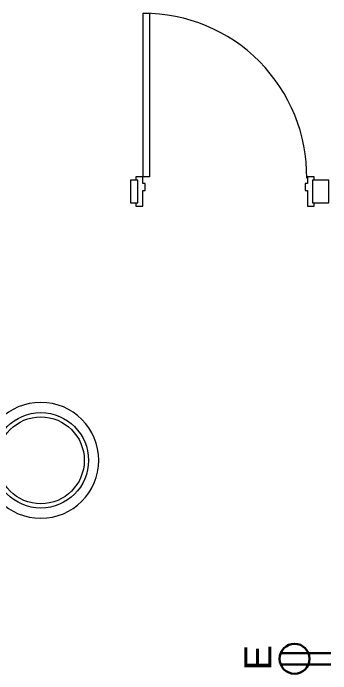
# Model space of a CAD drawing. Header units: inches. Extents: x 11834 to 13024, y -8101 to -6934.
# Drawn here: x 12642.6 to 12712.5, y -7400.3 to -7254.8 of the extents above; entities that cross this region are included whole.
import ezdxf

# ---------------------------------------------------------------- set-up
doc = ezdxf.new("R2010")
doc.units = ezdxf.units.IN
doc.header["$MEASUREMENT"] = 0
for name, color, linetype, lineweight in [('A-ANNO-NOTE', 131, 'Continuous', 40), ('A-DOOR', 31, 'Continuous', 18), ('I-FURN', 30, 'Continuous', 9), ('I-WALL', 2, 'Continuous', 9)]:
    doc.layers.add(name, color=color, linetype=linetype, lineweight=lineweight)
doc.styles.add('Swis721 Lt BT', font='swissl.ttf', dxfattribs={"height": 6})

# ---------------------------------------------------------------- blocks, each defined once
blk = doc.blocks.new('Seating-Small-Teknion-STBB_Qui-R2014 - Small-7004903-FIRST FLOOR POWER _ SIGNAL')
at = {"layer": 'I-FURN'}
for radius in [10.5, 9.56]:
    blk.add_circle((0, 0), radius, dxfattribs=at)
for start, end in [(360, 180), (180, 360)]:
    blk.add_arc((0, 0), 12.75, start, end, dxfattribs=at)
blk = doc.blocks.new('Door - Single - Solid Door-7054553-FIRST FLOOR POWER _ SIGNAL')
at = {"layer": 'A-DOOR'}
for p, q in [((-14.01, 39.34), (-12.63, 39.34)), ((-14.01, 3.34), (-14.01, 39.34)), ((-12.63, 39.34), (-12.63, 3.34)), ((-12.63, 3.34), (-14.01, 3.34))]:
    blk.add_line(p, q, dxfattribs=at)
at = {"layer": 'A-DOOR', "lineweight": 9}
for p, q in [((-15.63, 3.34), (-15.63, 2.59)), ((-14.13, 3.34), (-15.63, 3.34)), ((-14.13, 1.84), (-14.13, 3.34)), ((23.62, 3.34), (22.12, 3.34)), ((22.12, 3.34), (22.12, 1.84)), ((23.62, 2.59), (23.62, 3.34)), ((-13.63, 1.84), (-14.13, 1.84)), ((-13.63, 0.34), (-13.63, 1.84)), ((22.12, 1.84), (21.62, 1.84)), ((21.62, 1.84), (21.62, 0.34)), ((-14.13, -3.16), (-14.13, 0.34)), ((-14.13, 0.34), (-13.63, 0.34)), ((21.62, 0.34), (22.12, 0.34)), ((22.12, 0.34), (22.12, -3.16)), ((-15.63, -2.41), (-15.63, -3.16)), ((23.62, -3.16), (23.62, -2.41)), ((-15.63, -3.16), (-14.13, -3.16)), ((22.12, -3.16), (23.62, -3.16))]:
    blk.add_line(p, q, dxfattribs=at)
blk.add_arc((-14.01, 3.34), 36, 359.5, 90, dxfattribs=at)

msp = doc.modelspace()

# ---------------------------------------------------------------- linework, layer by layer
at = {"layer": 'A-ANNO-NOTE', "lineweight": 30}
for p, q in [((12712.52, -7395.71), (12701.5, -7395.71)), ((12712.52, -7395.71), (12701.5, -7395.71)), ((12712.52, -7398.26), (12701.5, -7398.26))]:
    msp.add_line(p, q, dxfattribs=at)
msp.add_circle((12704.54, -7396.98), 3.3, dxfattribs=at)
at = {"layer": 'I-WALL', "lineweight": 18}
for p, q in [((12669.99, -7291.6), (12668.38, -7291.6)), ((12668.38, -7291.6), (12668.38, -7296.6)), ((12669.99, -7296.6), (12669.99, -7291.6)), ((12712.09, -7291.6), (12708.49, -7291.6)), ((12708.49, -7291.6), (12708.49, -7296.6)), ((12712.09, -7296.6), (12712.09, -7291.6)), ((12668.38, -7296.6), (12669.99, -7296.6)), ((12708.49, -7296.6), (12712.09, -7296.6))]:
    msp.add_line(p, q, dxfattribs=at)

# ---------------------------------------------------------------- block references
at = {"layer": 'A-DOOR'}
msp.add_blockref('Door - Single - Solid Door-7054553-FIRST FLOOR POWER _ SIGNAL', (12685.24, -7294.19), dxfattribs=at)
at = {"layer": 'I-FURN'}
msp.add_blockref('Seating-Small-Teknion-STBB_Qui-R2014 - Small-7004903-FIRST FLOOR POWER _ SIGNAL', (12648.66, -7353.29), dxfattribs=at)

# ---------------------------------------------------------------- texts
at = {"layer": 'A-ANNO-NOTE', "lineweight": 9, "insert": (12693.45, -7399.54), "char_height": 6, "width": 6.262, "attachment_point": 1, "rotation": 90, "style": 'Swis721 Lt BT'}
msp.add_mtext('E', dxfattribs=at)

doc.saveas('drawing.dxf')
